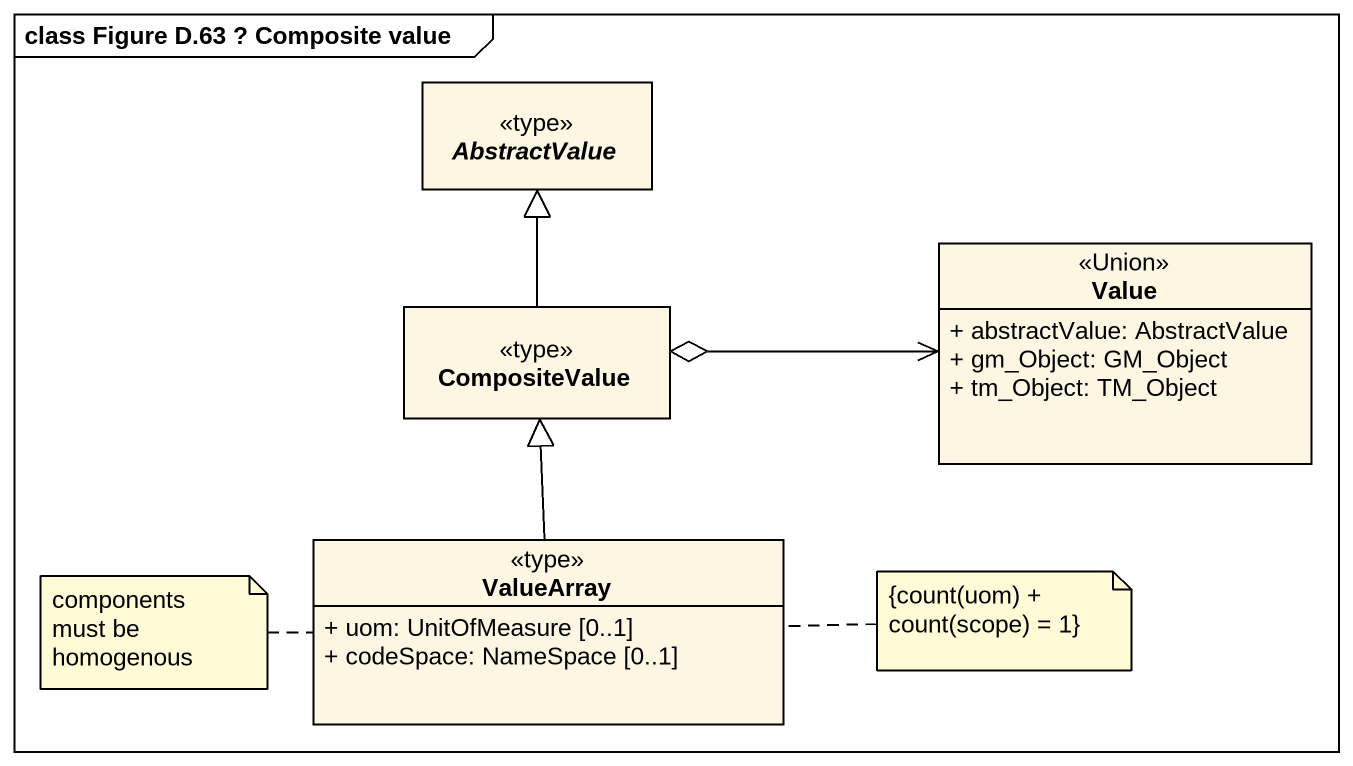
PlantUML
@startuml
mainframe class Figure D.63 ? Composite value
hide circle
hide empty members
skinparam classAttributeIconSize 0
abstract class AbstractValue <<type>>
class CompositeValue <<type>>
class Value <<Union>> {
  + abstractValue: AbstractValue
  + gm_Object: GM_Object
  + tm_Object: TM_Object
}
class ValueArray <<type>> {
  + uom: UnitOfMeasure [0..1]
  + codeSpace: NameSpace [0..1]
}
CompositeValue -up-|> AbstractValue
CompositeValue o-right-> Value
ValueArray -up-|> CompositeValue
note left of ValueArray : components must be homogenous
note right of ValueArray : {count(uom) + count(scope) = 1}
@enduml
